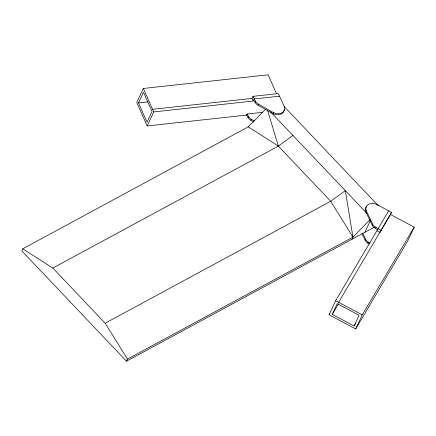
<?xml version="1.0" encoding="UTF-8"?>
<svg xmlns="http://www.w3.org/2000/svg" width="436" height="436" viewBox="0 0 436 436"><rect width="100%" height="100%" fill="white"/><g stroke="black" fill="none" stroke-linecap="round" stroke-linejoin="round"><path stroke-width="0.65" d="M265.382 109.354L248.28 126.849L22.776 248.798L21.8 250.88L126.484 361.188L374.306 227.172M276.555 93.816L268.135 74.812L143.357 88.464L136.773 102.509L147.161 125.955L246.989 115.033M138.479 102.929L143.499 92.209L152.039 111.491L147.019 122.205L138.479 102.929L147.951 101.893M147.161 125.955L153.739 111.91L143.357 88.464M126.484 361.188L127.459 359.111L352.969 237.157L370.066 219.662M153.739 111.91L253.174 101.032L252.019 98.427L252.994 96.345L278.342 93.571L283.673 105.196A8.796 6.398 25.1 0 1 281.956 112.891L280.168 113.545A8.796 6.398 25.1 0 1 273.754 112.761L258.455 104.166A6.289 4.578 25.1 0 1 255.649 101.501L252.994 96.345M262.423 112.357L247.081 114.036L246.596 115.077L248.095 117.627A6.289 4.578 25.1 0 0 250.902 120.292L253.845 121.944M253.174 101.032L254.15 98.95L279.498 96.176M248.095 117.627L248.58 116.586L247.081 114.036M284.152 109.807A8.796 6.398 25.1 0 1 281.471 113.932L279.678 114.586A8.796 6.398 25.1 0 1 273.268 113.801L257.97 105.207A6.289 4.578 25.1 0 1 255.158 102.542L255.649 101.501M250.902 120.292L251.392 119.251A6.289 4.578 25.1 0 1 248.58 116.586M257.97 105.207L258.455 104.166M273.268 113.801L273.754 112.761M351.994 239.239L352.969 237.157L345.317 190.63L330.695 201.258L105.185 323.207L52.843 268.053L22.776 248.798M377.554 229.772L374.764 227.963A6.289 4.578 25.1 0 1 372.197 225.156L365.657 211.536L366.142 210.495A8.796 6.398 25.1 0 1 366.943 205.574L368.267 204.446A8.796 6.398 25.1 0 1 378.415 205.329L391.544 212.479L338.63 302.301M364.91 232.252L370.349 220.649M390.569 214.561L414.2 227.14L407.622 241.184L355.683 328.929L329.098 314.776L335.676 300.731L388.59 210.904M369.368 244.133L367.701 243.048A6.289 4.578 25.1 0 1 365.128 240.241L365.619 239.201L362.774 233.282M372.197 225.156L372.682 224.115L366.142 210.495M332.243 314.367L337.262 303.652L359.122 315.293L354.103 326.008L332.243 314.367L338.45 303.881M367.701 243.048L368.186 242.007A6.289 4.578 25.1 0 1 365.619 239.201M374.764 227.963L375.254 226.922A6.289 4.578 25.1 0 1 372.682 224.115M391.544 212.479L380.018 232.383L377.064 230.813M355.683 328.929L362.262 314.885L414.2 227.14M329.098 314.776L329.79 313.604M354.103 326.008L355.482 323.675M52.843 268.053L278.353 146.104L292.976 135.476M152.584 109.305L252.019 98.427M380.993 230.306L375.254 226.922M335.676 300.731L362.262 314.885M251.392 119.251L254.335 120.903M248.28 126.849L278.353 146.104L330.695 201.258L352.969 237.157M368.186 242.007L369.859 243.092M284.277 106.646L378.214 205.629M270.543 111.834L366.818 213.28M105.185 323.207L127.459 359.111M253.659 99.991L255.158 102.542M362 233.729L365.128 240.241M267.59 110.488L278.353 146.104M365.657 211.536A8.796 6.398 25.1 0 1 366.453 206.615"/></g></svg>
